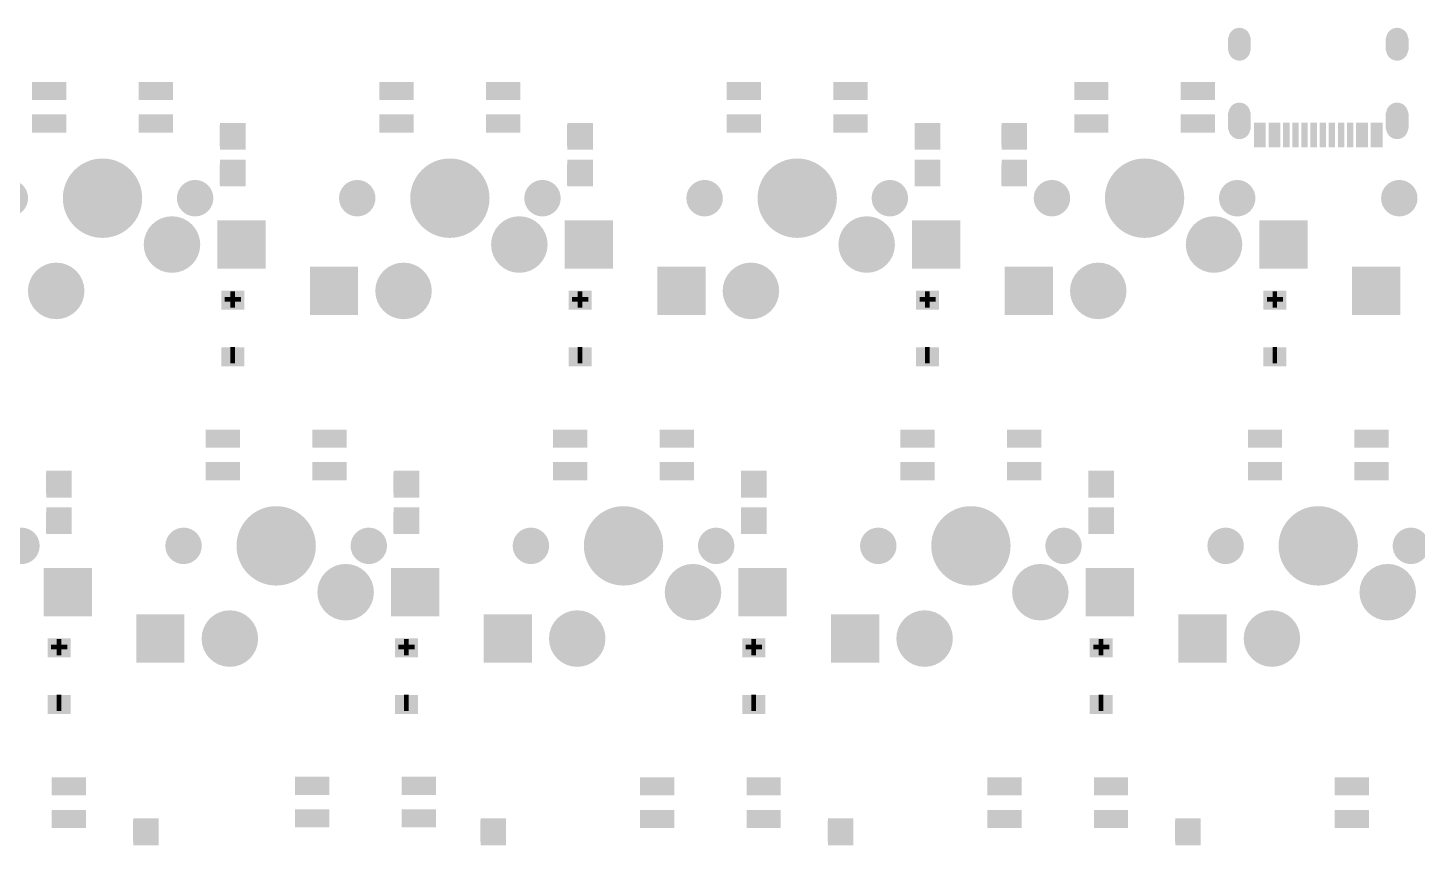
# Model space of a CAD drawing. Extents: x 561 to 1620, y -236 to 406.
# Drawn here: x 1056.2 to 1132.4, y -172.4 to -127.6 of the extents above; entities that cross this region are included whole.
import ezdxf

# ---------------------------------------------------------------- set-up
doc = ezdxf.new("R2010")
doc.units = 0
doc.header["$MEASUREMENT"] = 0
for name, color, linetype, true_color in [('BottomLayer', 5, 'Continuous', 0x0000ff), ('BottomPasteMaskLayer', 7, 'Continuous', 0x800000), ('BottomSolderMaskLayer', 7, 'Continuous', 0xaa00ff), ('Document', 7, 'Continuous', 0xffffff), ('Multi-Layer', 7, 'Continuous', 0xc0c0c0), ('TopSolderMaskLayer', 7, 'Continuous', 0x800080)]:
    doc.layers.add(name, color=color, linetype=linetype, true_color=true_color)

msp = doc.modelspace()

# ---------------------------------------------------------------- hatches: boundary and pattern name
at = {"layer": 'BottomLayer'}
for points in [[(1056.489, -130.608), (1058.267, -130.608), (1058.267, -131.497), (1056.489, -131.497)], [(1062.331, -130.608), (1064.109, -130.608), (1064.109, -131.497), (1062.331, -131.497)], [(1075.54, -130.608), (1077.318, -130.608), (1077.318, -131.497), (1075.54, -131.497)], [(1081.382, -130.608), (1083.16, -130.608), (1083.16, -131.497), (1081.382, -131.497)], [(1094.59, -130.608), (1096.368, -130.608), (1096.368, -131.497), (1094.59, -131.497)], [(1100.432, -130.608), (1102.21, -130.608), (1102.21, -131.497), (1100.432, -131.497)], [(1113.64, -130.608), (1115.418, -130.608), (1115.418, -131.497), (1113.64, -131.497)], [(1119.483, -130.608), (1121.261, -130.608), (1121.261, -131.497), (1119.483, -131.497)], [(1056.489, -132.386), (1058.267, -132.386), (1058.267, -133.275), (1056.489, -133.275)], [(1062.331, -132.386), (1064.109, -132.386), (1064.109, -133.275), (1062.331, -133.275)], [(1075.54, -132.386), (1077.318, -132.386), (1077.318, -133.275), (1075.54, -133.275)], [(1081.382, -132.386), (1083.16, -132.386), (1083.16, -133.275), (1081.382, -133.275)], [(1094.59, -132.386), (1096.368, -132.386), (1096.368, -133.275), (1094.59, -133.275)], [(1100.432, -132.386), (1102.21, -132.386), (1102.21, -133.275), (1100.432, -133.275)], [(1113.64, -132.386), (1115.418, -132.386), (1115.418, -133.275), (1113.64, -133.275)], [(1119.483, -132.386), (1121.261, -132.386), (1121.261, -133.275), (1119.483, -133.275)], [(1068.118, -134.246), (1066.768, -134.246), (1066.768, -132.836), (1068.118, -132.836)], [(1087.169, -134.246), (1085.819, -134.246), (1085.819, -132.836), (1087.169, -132.836)], [(1106.219, -134.246), (1104.869, -134.246), (1104.869, -132.836), (1106.219, -132.836)], [(1110.982, -134.246), (1109.632, -134.246), (1109.632, -132.836), (1110.982, -132.836)], [(1123.476, -134.105), (1123.776, -134.105), (1123.776, -132.805), (1123.476, -132.805)], [(1123.776, -134.105), (1124.076, -134.105), (1124.076, -132.805), (1123.776, -132.805)], [(1124.276, -134.105), (1124.576, -134.105), (1124.576, -132.805), (1124.276, -132.805)], [(1124.576, -134.105), (1124.876, -134.105), (1124.876, -132.805), (1124.576, -132.805)], [(1125.076, -134.105), (1125.376, -134.105), (1125.376, -132.805), (1125.076, -132.805)], [(1125.576, -134.105), (1125.876, -134.105), (1125.876, -132.805), (1125.576, -132.805)], [(1126.076, -134.105), (1126.376, -134.105), (1126.376, -132.805), (1126.076, -132.805)], [(1126.576, -134.105), (1126.876, -134.105), (1126.876, -132.805), (1126.576, -132.805)], [(1127.076, -134.105), (1127.376, -134.105), (1127.376, -132.805), (1127.076, -132.805)], [(1127.576, -134.105), (1127.876, -134.105), (1127.876, -132.805), (1127.576, -132.805)], [(1128.075, -134.105), (1128.375, -134.105), (1128.375, -132.805), (1128.075, -132.805)], [(1128.576, -134.105), (1128.876, -134.105), (1128.876, -132.805), (1128.576, -132.805)], [(1129.076, -134.105), (1129.376, -134.105), (1129.376, -132.805), (1129.076, -132.805)], [(1129.376, -134.105), (1129.676, -134.105), (1129.676, -132.805), (1129.376, -132.805)], [(1129.876, -134.105), (1130.176, -134.105), (1130.176, -132.805), (1129.876, -132.805)], [(1130.176, -134.105), (1130.476, -134.105), (1130.476, -132.805), (1130.176, -132.805)], [(1068.118, -134.836), (1066.768, -134.836), (1066.768, -136.246), (1068.118, -136.246)], [(1087.169, -134.836), (1085.819, -134.836), (1085.819, -136.246), (1087.169, -136.246)], [(1106.219, -134.836), (1104.869, -134.836), (1104.869, -136.246), (1106.219, -136.246)], [(1110.982, -134.836), (1109.632, -134.836), (1109.632, -136.246), (1110.982, -136.246)], [(1066.649, -138.192), (1069.189, -138.192), (1069.189, -140.732), (1066.649, -140.732)], [(1085.7, -138.192), (1088.24, -138.192), (1088.24, -140.732), (1085.7, -140.732)], [(1104.75, -138.192), (1107.29, -138.192), (1107.29, -140.732), (1104.75, -140.732)], [(1123.801, -138.192), (1126.341, -138.192), (1126.341, -140.732), (1123.801, -140.732)], [(1071.73, -140.732), (1074.27, -140.732), (1074.27, -143.272), (1071.73, -143.272)], [(1090.78, -140.732), (1093.32, -140.732), (1093.32, -143.272), (1090.78, -143.272)], [(1109.83, -140.732), (1112.37, -140.732), (1112.37, -143.272), (1109.83, -143.272)], [(1128.881, -140.732), (1131.421, -140.732), (1131.421, -143.272), (1128.881, -143.272)], [(1068.043, -143.016), (1068.043, -142.016), (1066.843, -142.016), (1066.843, -143.016)], [(1087.094, -143.016), (1087.094, -142.016), (1085.894, -142.016), (1085.894, -143.016)], [(1106.144, -143.016), (1106.144, -142.016), (1104.944, -142.016), (1104.944, -143.016)], [(1125.194, -143.016), (1125.194, -142.016), (1123.994, -142.016), (1123.994, -143.016)], [(1068.043, -146.116), (1068.043, -145.116), (1066.843, -145.116), (1066.843, -146.116)], [(1087.094, -146.116), (1087.094, -145.116), (1085.894, -145.116), (1085.894, -146.116)], [(1106.144, -146.116), (1106.144, -145.116), (1104.944, -145.116), (1104.944, -146.116)], [(1125.194, -146.116), (1125.194, -145.116), (1123.994, -145.116), (1123.994, -146.116)], [(1066.014, -149.659), (1067.792, -149.659), (1067.792, -150.548), (1066.014, -150.548)], [(1071.856, -149.659), (1073.634, -149.659), (1073.634, -150.548), (1071.856, -150.548)], [(1085.065, -149.659), (1086.843, -149.659), (1086.843, -150.548), (1085.065, -150.548)], [(1090.907, -149.659), (1092.685, -149.659), (1092.685, -150.548), (1090.907, -150.548)], [(1104.115, -149.659), (1105.893, -149.659), (1105.893, -150.548), (1104.115, -150.548)], [(1109.957, -149.659), (1111.735, -149.659), (1111.735, -150.548), (1109.957, -150.548)], [(1123.166, -149.659), (1124.944, -149.659), (1124.944, -150.548), (1123.166, -150.548)], [(1129.008, -149.659), (1130.786, -149.659), (1130.786, -150.548), (1129.008, -150.548)], [(1066.014, -151.437), (1067.792, -151.437), (1067.792, -152.326), (1066.014, -152.326)], [(1071.856, -151.437), (1073.634, -151.437), (1073.634, -152.326), (1071.856, -152.326)], [(1085.065, -151.437), (1086.843, -151.437), (1086.843, -152.326), (1085.065, -152.326)], [(1090.907, -151.437), (1092.685, -151.437), (1092.685, -152.326), (1090.907, -152.326)], [(1104.115, -151.437), (1105.893, -151.437), (1105.893, -152.326), (1104.115, -152.326)], [(1109.957, -151.437), (1111.735, -151.437), (1111.735, -152.326), (1109.957, -152.326)], [(1123.166, -151.437), (1124.944, -151.437), (1124.944, -152.326), (1123.166, -152.326)], [(1129.008, -151.437), (1130.786, -151.437), (1130.786, -152.326), (1129.008, -152.326)], [(1058.593, -153.296), (1057.243, -153.296), (1057.243, -151.886), (1058.593, -151.886)], [(1077.643, -153.296), (1076.293, -153.296), (1076.293, -151.886), (1077.643, -151.886)], [(1096.694, -153.296), (1095.344, -153.296), (1095.344, -151.886), (1096.694, -151.886)], [(1115.744, -153.296), (1114.394, -153.296), (1114.394, -151.886), (1115.744, -151.886)], [(1058.593, -153.886), (1057.243, -153.886), (1057.243, -155.296), (1058.593, -155.296)], [(1077.643, -153.886), (1076.293, -153.886), (1076.293, -155.296), (1077.643, -155.296)], [(1096.694, -153.886), (1095.344, -153.886), (1095.344, -155.296), (1096.694, -155.296)], [(1115.744, -153.886), (1114.394, -153.886), (1114.394, -155.296), (1115.744, -155.296)], [(1057.124, -157.242), (1059.664, -157.242), (1059.664, -159.782), (1057.124, -159.782)], [(1076.174, -157.242), (1078.714, -157.242), (1078.714, -159.782), (1076.174, -159.782)], [(1095.225, -157.242), (1097.765, -157.242), (1097.765, -159.782), (1095.225, -159.782)], [(1114.275, -157.242), (1116.815, -157.242), (1116.815, -159.782), (1114.275, -159.782)], [(1062.204, -159.782), (1064.744, -159.782), (1064.744, -162.322), (1062.204, -162.322)], [(1081.255, -159.782), (1083.795, -159.782), (1083.795, -162.322), (1081.255, -162.322)], [(1100.305, -159.782), (1102.845, -159.782), (1102.845, -162.322), (1100.305, -162.322)], [(1119.356, -159.782), (1121.896, -159.782), (1121.896, -162.322), (1119.356, -162.322)], [(1058.518, -162.066), (1058.518, -161.066), (1057.318, -161.066), (1057.318, -162.066)], [(1077.568, -162.066), (1077.568, -161.066), (1076.368, -161.066), (1076.368, -162.066)], [(1096.619, -162.066), (1096.619, -161.066), (1095.419, -161.066), (1095.419, -162.066)], [(1115.669, -162.066), (1115.669, -161.066), (1114.469, -161.066), (1114.469, -162.066)], [(1058.518, -165.166), (1058.518, -164.166), (1057.318, -164.166), (1057.318, -165.166)], [(1077.568, -165.166), (1077.568, -164.166), (1076.368, -164.166), (1076.368, -165.166)], [(1096.619, -165.166), (1096.619, -164.166), (1095.419, -164.166), (1095.419, -165.166)], [(1115.669, -165.166), (1115.669, -164.166), (1114.469, -164.166), (1114.469, -165.166)], [(1057.569, -168.709), (1059.347, -168.709), (1059.347, -169.598), (1057.569, -169.598)], [(1070.912, -168.675), (1072.69, -168.675), (1072.69, -169.564), (1070.912, -169.564)], [(1076.754, -168.675), (1078.532, -168.675), (1078.532, -169.564), (1076.754, -169.564)], [(1089.827, -168.709), (1091.605, -168.709), (1091.605, -169.598), (1089.827, -169.598)], [(1095.669, -168.709), (1097.447, -168.709), (1097.447, -169.598), (1095.669, -169.598)], [(1108.878, -168.709), (1110.656, -168.709), (1110.656, -169.598), (1108.878, -169.598)], [(1114.72, -168.709), (1116.498, -168.709), (1116.498, -169.598), (1114.72, -169.598)], [(1127.928, -168.709), (1129.706, -168.709), (1129.706, -169.598), (1127.928, -169.598)], [(1057.569, -170.487), (1059.347, -170.487), (1059.347, -171.376), (1057.569, -171.376)], [(1070.912, -170.453), (1072.69, -170.453), (1072.69, -171.342), (1070.912, -171.342)], [(1076.754, -170.453), (1078.532, -170.453), (1078.532, -171.342), (1076.754, -171.342)], [(1089.827, -170.487), (1091.605, -170.487), (1091.605, -171.376), (1089.827, -171.376)], [(1095.669, -170.487), (1097.447, -170.487), (1097.447, -171.376), (1095.669, -171.376)], [(1108.878, -170.487), (1110.656, -170.487), (1110.656, -171.376), (1108.878, -171.376)], [(1114.72, -170.487), (1116.498, -170.487), (1116.498, -171.376), (1114.72, -171.376)], [(1127.928, -170.487), (1129.706, -170.487), (1129.706, -171.376), (1127.928, -171.376)], [(1063.355, -172.346), (1062.005, -172.346), (1062.005, -170.936), (1063.355, -170.936)], [(1082.406, -172.346), (1081.056, -172.346), (1081.056, -170.936), (1082.406, -170.936)], [(1101.456, -172.346), (1100.106, -172.346), (1100.106, -170.936), (1101.456, -170.936)], [(1120.507, -172.346), (1119.157, -172.346), (1119.157, -170.936), (1120.507, -170.936)]]:
    msp.add_hatch(color=256, dxfattribs=at).paths.add_polyline_path(points)
at = {"layer": 'BottomPasteMaskLayer'}
for points in [[(1122.636, -129.386), (1122.606, -129.385), (1122.576, -129.382), (1122.546, -129.377), (1122.517, -129.371), (1122.488, -129.364), (1122.46, -129.355), (1122.431, -129.345), (1122.404, -129.333), (1122.377, -129.32), (1122.351, -129.306), (1122.325, -129.29), (1122.3, -129.274), (1122.277, -129.256), (1122.254, -129.236), (1122.232, -129.216), (1122.211, -129.195), (1122.191, -129.172), (1122.172, -129.149), (1122.155, -129.124), (1122.139, -129.099), (1122.124, -129.073), (1122.11, -129.047), (1122.098, -129.02), (1122.087, -128.992), (1122.077, -128.963), (1122.069, -128.935), (1122.062, -128.905), (1122.057, -128.876), (1122.054, -128.846), (1122.051, -128.816), (1122.051, -128.786), (1122.051, -128.186), (1122.051, -128.157), (1122.054, -128.127), (1122.057, -128.097), (1122.062, -128.068), (1122.069, -128.038), (1122.077, -128.01), (1122.087, -127.981), (1122.098, -127.953), (1122.11, -127.926), (1122.124, -127.9), (1122.139, -127.874), (1122.155, -127.848), (1122.172, -127.824), (1122.191, -127.801), (1122.211, -127.778), (1122.232, -127.757), (1122.254, -127.737), (1122.277, -127.717), (1122.3, -127.699), (1122.325, -127.682), (1122.351, -127.667), (1122.377, -127.653), (1122.404, -127.64), (1122.431, -127.628), (1122.46, -127.618), (1122.488, -127.609), (1122.517, -127.601), (1122.546, -127.596), (1122.576, -127.591), (1122.606, -127.588), (1122.636, -127.587), (1122.666, -127.587), (1122.695, -127.588), (1122.725, -127.591), (1122.755, -127.596), (1122.784, -127.601), (1122.813, -127.609), (1122.842, -127.618), (1122.87, -127.628), (1122.897, -127.64), (1122.924, -127.653), (1122.951, -127.667), (1122.976, -127.682), (1123.001, -127.699), (1123.025, -127.717), (1123.048, -127.737), (1123.07, -127.757), (1123.09, -127.778), (1123.11, -127.801), (1123.129, -127.824), (1123.146, -127.848), (1123.163, -127.874), (1123.178, -127.9), (1123.191, -127.926), (1123.203, -127.953), (1123.214, -127.981), (1123.224, -128.01), (1123.232, -128.038), (1123.239, -128.068), (1123.244, -128.097), (1123.248, -128.127), (1123.25, -128.157), (1123.251, -128.186), (1123.251, -128.786), (1123.25, -128.816), (1123.248, -128.846), (1123.244, -128.876), (1123.239, -128.905), (1123.232, -128.935), (1123.224, -128.963), (1123.214, -128.992), (1123.203, -129.02), (1123.191, -129.047), (1123.178, -129.073), (1123.163, -129.099), (1123.146, -129.124), (1123.129, -129.149), (1123.11, -129.172), (1123.09, -129.195), (1123.07, -129.216), (1123.048, -129.236), (1123.025, -129.256), (1123.001, -129.274), (1122.976, -129.29), (1122.951, -129.306), (1122.924, -129.32), (1122.897, -129.333), (1122.87, -129.345), (1122.842, -129.355), (1122.813, -129.364), (1122.784, -129.371), (1122.755, -129.377), (1122.725, -129.382), (1122.695, -129.385), (1122.666, -129.386)], [(1131.346, -129.385), (1131.316, -129.386), (1131.286, -129.386), (1131.256, -129.385), (1131.226, -129.382), (1131.197, -129.377), (1131.167, -129.371), (1131.138, -129.364), (1131.11, -129.355), (1131.082, -129.345), (1131.054, -129.333), (1131.027, -129.32), (1131.001, -129.306), (1130.975, -129.29), (1130.951, -129.274), (1130.927, -129.256), (1130.904, -129.236), (1130.882, -129.216), (1130.861, -129.195), (1130.841, -129.172), (1130.823, -129.149), (1130.805, -129.124), (1130.789, -129.099), (1130.774, -129.073), (1130.76, -129.047), (1130.748, -129.02), (1130.737, -128.992), (1130.727, -128.963), (1130.719, -128.935), (1130.713, -128.905), (1130.708, -128.876), (1130.704, -128.846), (1130.702, -128.816), (1130.701, -128.786), (1130.701, -128.186), (1130.702, -128.157), (1130.704, -128.127), (1130.708, -128.097), (1130.713, -128.068), (1130.719, -128.038), (1130.727, -128.01), (1130.737, -127.981), (1130.748, -127.953), (1130.76, -127.926), (1130.774, -127.9), (1130.789, -127.874), (1130.805, -127.848), (1130.823, -127.824), (1130.841, -127.801), (1130.861, -127.778), (1130.882, -127.757), (1130.904, -127.737), (1130.927, -127.717), (1130.951, -127.699), (1130.975, -127.682), (1131.001, -127.667), (1131.027, -127.653), (1131.054, -127.64), (1131.082, -127.628), (1131.11, -127.618), (1131.138, -127.609), (1131.167, -127.601), (1131.197, -127.596), (1131.226, -127.591), (1131.256, -127.588), (1131.286, -127.587), (1131.316, -127.587), (1131.346, -127.588), (1131.375, -127.591), (1131.405, -127.596), (1131.434, -127.601), (1131.463, -127.609), (1131.492, -127.618), (1131.52, -127.628), (1131.548, -127.64), (1131.575, -127.653), (1131.601, -127.667), (1131.626, -127.682), (1131.651, -127.699), (1131.675, -127.717), (1131.698, -127.737), (1131.72, -127.757), (1131.741, -127.778), (1131.76, -127.801), (1131.779, -127.824), (1131.797, -127.848), (1131.813, -127.874), (1131.828, -127.9), (1131.841, -127.926), (1131.854, -127.953), (1131.865, -127.981), (1131.874, -128.01), (1131.882, -128.038), (1131.889, -128.068), (1131.894, -128.097), (1131.898, -128.127), (1131.9, -128.157), (1131.901, -128.186), (1131.901, -128.786), (1131.9, -128.816), (1131.898, -128.846), (1131.894, -128.876), (1131.889, -128.905), (1131.882, -128.935), (1131.874, -128.963), (1131.865, -128.992), (1131.854, -129.02), (1131.841, -129.047), (1131.828, -129.073), (1131.813, -129.099), (1131.797, -129.124), (1131.779, -129.149), (1131.76, -129.172), (1131.741, -129.195), (1131.72, -129.216), (1131.698, -129.236), (1131.675, -129.256), (1131.651, -129.274), (1131.626, -129.29), (1131.601, -129.306), (1131.575, -129.32), (1131.548, -129.333), (1131.52, -129.345), (1131.492, -129.355), (1131.463, -129.364), (1131.434, -129.371), (1131.405, -129.377), (1131.375, -129.382)], [(1056.489, -130.608), (1058.267, -130.608), (1058.267, -131.497), (1056.489, -131.497)], [(1062.331, -130.608), (1064.109, -130.608), (1064.109, -131.497), (1062.331, -131.497)], [(1075.54, -130.608), (1077.318, -130.608), (1077.318, -131.497), (1075.54, -131.497)], [(1081.382, -130.608), (1083.16, -130.608), (1083.16, -131.497), (1081.382, -131.497)], [(1094.59, -130.608), (1096.368, -130.608), (1096.368, -131.497), (1094.59, -131.497)], [(1100.432, -130.608), (1102.21, -130.608), (1102.21, -131.497), (1100.432, -131.497)], [(1113.64, -130.608), (1115.418, -130.608), (1115.418, -131.497), (1113.64, -131.497)], [(1119.483, -130.608), (1121.261, -130.608), (1121.261, -131.497), (1119.483, -131.497)], [(1122.695, -133.685), (1122.666, -133.686), (1122.636, -133.686), (1122.606, -133.685), (1122.576, -133.682), (1122.546, -133.677), (1122.517, -133.671), (1122.488, -133.664), (1122.46, -133.655), (1122.431, -133.645), (1122.404, -133.633), (1122.377, -133.62), (1122.351, -133.606), (1122.325, -133.59), (1122.3, -133.574), (1122.277, -133.555), (1122.254, -133.536), (1122.232, -133.516), (1122.211, -133.494), (1122.191, -133.472), (1122.172, -133.449), (1122.155, -133.424), (1122.139, -133.399), (1122.124, -133.373), (1122.11, -133.347), (1122.098, -133.319), (1122.087, -133.292), (1122.077, -133.263), (1122.069, -133.234), (1122.062, -133.205), (1122.057, -133.176), (1122.054, -133.146), (1122.051, -133.116), (1122.051, -133.086), (1122.051, -132.286), (1122.051, -132.256), (1122.054, -132.227), (1122.057, -132.197), (1122.062, -132.167), (1122.069, -132.138), (1122.077, -132.109), (1122.087, -132.081), (1122.098, -132.053), (1122.11, -132.026), (1122.124, -131.999), (1122.139, -131.974), (1122.155, -131.948), (1122.172, -131.924), (1122.191, -131.901), (1122.211, -131.878), (1122.232, -131.857), (1122.254, -131.836), (1122.277, -131.817), (1122.3, -131.799), (1122.325, -131.782), (1122.351, -131.767), (1122.377, -131.752), (1122.404, -131.739), (1122.431, -131.728), (1122.46, -131.718), (1122.488, -131.709), (1122.517, -131.701), (1122.546, -131.695), (1122.576, -131.691), (1122.606, -131.688), (1122.636, -131.687), (1122.666, -131.687), (1122.695, -131.688), (1122.725, -131.691), (1122.755, -131.695), (1122.784, -131.701), (1122.813, -131.709), (1122.842, -131.718), (1122.87, -131.728), (1122.897, -131.739), (1122.924, -131.752), (1122.951, -131.767), (1122.976, -131.782), (1123.001, -131.799), (1123.025, -131.817), (1123.048, -131.836), (1123.07, -131.857), (1123.09, -131.878), (1123.11, -131.901), (1123.129, -131.924), (1123.146, -131.948), (1123.163, -131.974), (1123.178, -131.999), (1123.191, -132.026), (1123.203, -132.053), (1123.214, -132.081), (1123.224, -132.109), (1123.232, -132.138), (1123.239, -132.167), (1123.244, -132.197), (1123.248, -132.227), (1123.25, -132.256), (1123.251, -132.286), (1123.251, -133.086), (1123.25, -133.116), (1123.248, -133.146), (1123.244, -133.176), (1123.239, -133.205), (1123.232, -133.234), (1123.224, -133.263), (1123.214, -133.292), (1123.203, -133.319), (1123.191, -133.347), (1123.178, -133.373), (1123.163, -133.399), (1123.146, -133.424), (1123.129, -133.449), (1123.11, -133.472), (1123.09, -133.494), (1123.07, -133.516), (1123.048, -133.536), (1123.025, -133.555), (1123.001, -133.574), (1122.976, -133.59), (1122.951, -133.606), (1122.924, -133.62), (1122.897, -133.633), (1122.87, -133.645), (1122.842, -133.655), (1122.813, -133.664), (1122.784, -133.671), (1122.755, -133.677), (1122.725, -133.682)], [(1131.346, -133.685), (1131.316, -133.686), (1131.286, -133.686), (1131.256, -133.685), (1131.226, -133.682), (1131.197, -133.677), (1131.167, -133.671), (1131.138, -133.664), (1131.11, -133.655), (1131.082, -133.645), (1131.054, -133.633), (1131.027, -133.62), (1131.001, -133.606), (1130.975, -133.59), (1130.951, -133.574), (1130.927, -133.555), (1130.904, -133.536), (1130.882, -133.516), (1130.861, -133.494), (1130.841, -133.472), (1130.823, -133.449), (1130.805, -133.424), (1130.789, -133.399), (1130.774, -133.373), (1130.76, -133.347), (1130.748, -133.319), (1130.737, -133.292), (1130.727, -133.263), (1130.719, -133.234), (1130.713, -133.205), (1130.708, -133.176), (1130.704, -133.146), (1130.702, -133.116), (1130.701, -133.086), (1130.701, -132.286), (1130.702, -132.256), (1130.704, -132.227), (1130.708, -132.197), (1130.713, -132.167), (1130.719, -132.138), (1130.727, -132.109), (1130.737, -132.081), (1130.748, -132.053), (1130.76, -132.026), (1130.774, -131.999), (1130.789, -131.974), (1130.805, -131.948), (1130.823, -131.924), (1130.841, -131.901), (1130.861, -131.878), (1130.882, -131.857), (1130.904, -131.836), (1130.927, -131.817), (1130.951, -131.799), (1130.975, -131.782), (1131.001, -131.767), (1131.027, -131.752), (1131.054, -131.739), (1131.082, -131.728), (1131.11, -131.718), (1131.138, -131.709), (1131.167, -131.701), (1131.197, -131.695), (1131.226, -131.691), (1131.256, -131.688), (1131.286, -131.687), (1131.316, -131.687), (1131.346, -131.688), (1131.375, -131.691), (1131.405, -131.695), (1131.434, -131.701), (1131.463, -131.709), (1131.492, -131.718), (1131.52, -131.728), (1131.548, -131.739), (1131.575, -131.752), (1131.601, -131.767), (1131.626, -131.782), (1131.651, -131.799), (1131.675, -131.817), (1131.698, -131.836), (1131.72, -131.857), (1131.741, -131.878), (1131.76, -131.901), (1131.779, -131.924), (1131.797, -131.948), (1131.813, -131.974), (1131.828, -131.999), (1131.841, -132.026), (1131.854, -132.053), (1131.865, -132.081), (1131.874, -132.109), (1131.882, -132.138), (1131.889, -132.167), (1131.894, -132.197), (1131.898, -132.227), (1131.9, -132.256), (1131.901, -132.286), (1131.901, -133.086), (1131.9, -133.116), (1131.898, -133.146), (1131.894, -133.176), (1131.889, -133.205), (1131.882, -133.234), (1131.874, -133.263), (1131.865, -133.292), (1131.854, -133.319), (1131.841, -133.347), (1131.828, -133.373), (1131.813, -133.399), (1131.797, -133.424), (1131.779, -133.449), (1131.76, -133.472), (1131.741, -133.494), (1131.72, -133.516), (1131.698, -133.536), (1131.675, -133.555), (1131.651, -133.574), (1131.626, -133.59), (1131.601, -133.606), (1131.575, -133.62), (1131.548, -133.633), (1131.52, -133.645), (1131.492, -133.655), (1131.463, -133.664), (1131.434, -133.671), (1131.405, -133.677), (1131.375, -133.682)], [(1056.489, -132.386), (1058.267, -132.386), (1058.267, -133.275), (1056.489, -133.275)], [(1062.331, -132.386), (1064.109, -132.386), (1064.109, -133.275), (1062.331, -133.275)], [(1075.54, -132.386), (1077.318, -132.386), (1077.318, -133.275), (1075.54, -133.275)], [(1081.382, -132.386), (1083.16, -132.386), (1083.16, -133.275), (1081.382, -133.275)], [(1094.59, -132.386), (1096.368, -132.386), (1096.368, -133.275), (1094.59, -133.275)], [(1100.432, -132.386), (1102.21, -132.386), (1102.21, -133.275), (1100.432, -133.275)], [(1113.64, -132.386), (1115.418, -132.386), (1115.418, -133.275), (1113.64, -133.275)], [(1119.483, -132.386), (1121.261, -132.386), (1121.261, -133.275), (1119.483, -133.275)], [(1068.063, -132.866), (1066.783, -132.866), (1066.733, -132.916), (1066.733, -134.066), (1066.783, -134.116), (1067.193, -134.121), (1067.193, -133.671), (1067.643, -133.671), (1067.643, -134.111), (1068.063, -134.116), (1068.113, -134.066), (1068.113, -132.916)], [(1087.113, -132.866), (1085.834, -132.866), (1085.783, -132.916), (1085.783, -134.066), (1085.834, -134.116), (1086.244, -134.121), (1086.244, -133.671), (1086.694, -133.671), (1086.694, -134.111), (1087.113, -134.116), (1087.164, -134.066), (1087.164, -132.916)], [(1106.164, -132.866), (1104.884, -132.866), (1104.834, -132.916), (1104.834, -134.066), (1104.884, -134.116), (1105.294, -134.121), (1105.294, -133.671), (1105.744, -133.671), (1105.744, -134.111), (1106.164, -134.116), (1106.214, -134.066), (1106.214, -132.916)], [(1110.927, -132.866), (1109.647, -132.866), (1109.597, -132.916), (1109.597, -134.066), (1109.647, -134.116), (1110.057, -134.121), (1110.057, -133.671), (1110.507, -133.671), (1110.507, -134.111), (1110.927, -134.116), (1110.977, -134.066), (1110.977, -132.916)], [(1124.076, -132.805), (1124.076, -134.105), (1123.776, -134.105), (1123.776, -134.105), (1123.476, -134.105), (1123.476, -132.805), (1123.776, -132.805), (1123.776, -132.805)], [(1124.876, -132.805), (1124.876, -134.105), (1124.576, -134.105), (1124.576, -134.105), (1124.276, -134.105), (1124.276, -132.805), (1124.576, -132.805), (1124.576, -132.805)], [(1125.376, -132.805), (1125.376, -134.105), (1125.076, -134.105), (1125.076, -132.805)], [(1125.576, -134.105), (1125.576, -132.805), (1125.876, -132.805), (1125.876, -134.105)], [(1126.376, -132.805), (1126.376, -134.105), (1126.076, -134.105), (1126.076, -132.805)], [(1126.876, -132.805), (1126.876, -134.105), (1126.576, -134.105), (1126.576, -132.805)], [(1127.376, -132.805), (1127.376, -134.105), (1127.076, -134.105), (1127.076, -132.805)], [(1127.876, -132.805), (1127.876, -134.105), (1127.576, -134.105), (1127.576, -132.805)], [(1128.375, -132.805), (1128.375, -134.105), (1128.075, -134.105), (1128.075, -132.805)], [(1128.876, -132.805), (1128.876, -134.105), (1128.576, -134.105), (1128.576, -132.805)], [(1129.676, -132.805), (1129.676, -134.105), (1129.376, -134.105), (1129.376, -134.105), (1129.076, -134.105), (1129.076, -132.805), (1129.376, -132.805), (1129.376, -132.805)], [(1130.476, -132.805), (1130.476, -134.105), (1130.176, -134.105), (1130.176, -134.105), (1129.876, -134.105), (1129.876, -132.805), (1130.176, -132.805), (1130.176, -132.805)], [(1068.063, -135.016), (1067.643, -135.016), (1067.643, -135.461), (1067.193, -135.461), (1067.193, -135.021), (1066.783, -135.016), (1066.733, -135.066), (1066.733, -136.216), (1066.783, -136.266), (1068.063, -136.266), (1068.113, -136.216), (1068.113, -135.066)], [(1087.113, -135.016), (1086.694, -135.016), (1086.694, -135.461), (1086.244, -135.461), (1086.244, -135.021), (1085.834, -135.016), (1085.783, -135.066), (1085.783, -136.216), (1085.834, -136.266), (1087.113, -136.266), (1087.164, -136.216), (1087.164, -135.066)], [(1106.164, -135.016), (1105.744, -135.016), (1105.744, -135.461), (1105.294, -135.461), (1105.294, -135.021), (1104.884, -135.016), (1104.834, -135.066), (1104.834, -136.216), (1104.884, -136.266), (1106.164, -136.266), (1106.214, -136.216), (1106.214, -135.066)], [(1110.927, -135.016), (1110.507, -135.016), (1110.507, -135.461), (1110.057, -135.461), (1110.057, -135.021), (1109.647, -135.016), (1109.597, -135.066), (1109.597, -136.216), (1109.647, -136.266), (1110.927, -136.266), (1110.977, -136.216), (1110.977, -135.066)], [(1066.649, -138.192), (1069.189, -138.192), (1069.189, -140.732), (1066.649, -140.732)], [(1085.7, -138.192), (1088.24, -138.192), (1088.24, -140.732), (1085.7, -140.732)], [(1104.75, -138.192), (1107.29, -138.192), (1107.29, -140.732), (1104.75, -140.732)], [(1123.801, -138.192), (1126.341, -138.192), (1126.341, -140.732), (1123.801, -140.732)], [(1071.73, -140.732), (1074.27, -140.732), (1074.27, -143.272), (1071.73, -143.272)], [(1090.78, -140.732), (1093.32, -140.732), (1093.32, -143.272), (1090.78, -143.272)], [(1109.83, -140.732), (1112.37, -140.732), (1112.37, -143.272), (1109.83, -143.272)], [(1128.881, -140.732), (1131.421, -140.732), (1131.421, -143.272), (1128.881, -143.272)], [(1068.043, -143.016), (1068.043, -142.016), (1066.843, -142.016), (1066.843, -143.016)], [(1087.094, -143.016), (1087.094, -142.016), (1085.894, -142.016), (1085.894, -143.016)], [(1106.144, -143.016), (1106.144, -142.016), (1104.944, -142.016), (1104.944, -143.016)], [(1125.194, -143.016), (1125.194, -142.016), (1123.994, -142.016), (1123.994, -143.016)], [(1068.043, -146.116), (1068.043, -145.116), (1066.843, -145.116), (1066.843, -146.116)], [(1087.094, -146.116), (1087.094, -145.116), (1085.894, -145.116), (1085.894, -146.116)], [(1106.144, -146.116), (1106.144, -145.116), (1104.944, -145.116), (1104.944, -146.116)], [(1125.194, -146.116), (1125.194, -145.116), (1123.994, -145.116), (1123.994, -146.116)], [(1066.014, -149.659), (1067.792, -149.659), (1067.792, -150.548), (1066.014, -150.548)], [(1071.856, -149.659), (1073.634, -149.659), (1073.634, -150.548), (1071.856, -150.548)], [(1085.065, -149.659), (1086.843, -149.659), (1086.843, -150.548), (1085.065, -150.548)], [(1090.907, -149.659), (1092.685, -149.659), (1092.685, -150.548), (1090.907, -150.548)], [(1104.115, -149.659), (1105.893, -149.659), (1105.893, -150.548), (1104.115, -150.548)], [(1109.957, -149.659), (1111.735, -149.659), (1111.735, -150.548), (1109.957, -150.548)], [(1123.166, -149.659), (1124.944, -149.659), (1124.944, -150.548), (1123.166, -150.548)], [(1129.008, -149.659), (1130.786, -149.659), (1130.786, -150.548), (1129.008, -150.548)], [(1066.014, -151.437), (1067.792, -151.437), (1067.792, -152.326), (1066.014, -152.326)], [(1071.856, -151.437), (1073.634, -151.437), (1073.634, -152.326), (1071.856, -152.326)], [(1085.065, -151.437), (1086.843, -151.437), (1086.843, -152.326), (1085.065, -152.326)], [(1090.907, -151.437), (1092.685, -151.437), (1092.685, -152.326), (1090.907, -152.326)], [(1104.115, -151.437), (1105.893, -151.437), (1105.893, -152.326), (1104.115, -152.326)], [(1109.957, -151.437), (1111.735, -151.437), (1111.735, -152.326), (1109.957, -152.326)], [(1123.166, -151.437), (1124.944, -151.437), (1124.944, -152.326), (1123.166, -152.326)], [(1129.008, -151.437), (1130.786, -151.437), (1130.786, -152.326), (1129.008, -152.326)], [(1058.538, -151.916), (1057.258, -151.916), (1057.208, -151.966), (1057.208, -153.116), (1057.258, -153.166), (1057.668, -153.171), (1057.668, -152.721), (1058.118, -152.721), (1058.118, -153.161), (1058.538, -153.166), (1058.588, -153.116), (1058.588, -151.966)], [(1077.588, -151.916), (1076.308, -151.916), (1076.258, -151.966), (1076.258, -153.116), (1076.308, -153.166), (1076.718, -153.171), (1076.718, -152.721), (1077.168, -152.721), (1077.168, -153.161), (1077.588, -153.166), (1077.638, -153.116), (1077.638, -151.966)], [(1096.639, -151.916), (1095.359, -151.916), (1095.309, -151.966), (1095.309, -153.116), (1095.359, -153.166), (1095.769, -153.171), (1095.769, -152.721), (1096.219, -152.721), (1096.219, -153.161), (1096.639, -153.166), (1096.689, -153.116), (1096.689, -151.966)], [(1115.689, -151.916), (1114.409, -151.916), (1114.359, -151.966), (1114.359, -153.116), (1114.409, -153.166), (1114.819, -153.171), (1114.819, -152.721), (1115.269, -152.721), (1115.269, -153.161), (1115.689, -153.166), (1115.739, -153.116), (1115.739, -151.966)], [(1058.538, -154.066), (1058.118, -154.066), (1058.118, -154.511), (1057.668, -154.511), (1057.668, -154.071), (1057.258, -154.066), (1057.208, -154.116), (1057.208, -155.266), (1057.258, -155.316), (1058.538, -155.316), (1058.588, -155.266), (1058.588, -154.116)], [(1077.588, -154.066), (1077.168, -154.066), (1077.168, -154.511), (1076.718, -154.511), (1076.718, -154.071), (1076.308, -154.066), (1076.258, -154.116), (1076.258, -155.266), (1076.308, -155.316), (1077.588, -155.316), (1077.638, -155.266), (1077.638, -154.116)], [(1096.639, -154.066), (1096.219, -154.066), (1096.219, -154.511), (1095.769, -154.511), (1095.769, -154.071), (1095.359, -154.066), (1095.309, -154.116), (1095.309, -155.266), (1095.359, -155.316), (1096.639, -155.316), (1096.689, -155.266), (1096.689, -154.116)], [(1115.689, -154.066), (1115.269, -154.066), (1115.269, -154.511), (1114.819, -154.511), (1114.819, -154.071), (1114.409, -154.066), (1114.359, -154.116), (1114.359, -155.266), (1114.409, -155.316), (1115.689, -155.316), (1115.739, -155.266), (1115.739, -154.116)], [(1057.124, -157.242), (1059.664, -157.242), (1059.664, -159.782), (1057.124, -159.782)], [(1076.174, -157.242), (1078.714, -157.242), (1078.714, -159.782), (1076.174, -159.782)], [(1095.225, -157.242), (1097.765, -157.242), (1097.765, -159.782), (1095.225, -159.782)], [(1114.275, -157.242), (1116.815, -157.242), (1116.815, -159.782), (1114.275, -159.782)], [(1062.204, -159.782), (1064.744, -159.782), (1064.744, -162.322), (1062.204, -162.322)], [(1081.255, -159.782), (1083.795, -159.782), (1083.795, -162.322), (1081.255, -162.322)], [(1100.305, -159.782), (1102.845, -159.782), (1102.845, -162.322), (1100.305, -162.322)], [(1119.356, -159.782), (1121.896, -159.782), (1121.896, -162.322), (1119.356, -162.322)], [(1058.518, -162.066), (1058.518, -161.066), (1057.318, -161.066), (1057.318, -162.066)], [(1077.568, -162.066), (1077.568, -161.066), (1076.368, -161.066), (1076.368, -162.066)], [(1096.619, -162.066), (1096.619, -161.066), (1095.419, -161.066), (1095.419, -162.066)], [(1115.669, -162.066), (1115.669, -161.066), (1114.469, -161.066), (1114.469, -162.066)], [(1058.518, -165.166), (1058.518, -164.166), (1057.318, -164.166), (1057.318, -165.166)], [(1077.568, -165.166), (1077.568, -164.166), (1076.368, -164.166), (1076.368, -165.166)], [(1096.619, -165.166), (1096.619, -164.166), (1095.419, -164.166), (1095.419, -165.166)], [(1115.669, -165.166), (1115.669, -164.166), (1114.469, -164.166), (1114.469, -165.166)], [(1057.569, -168.709), (1059.347, -168.709), (1059.347, -169.598), (1057.569, -169.598)], [(1070.912, -168.675), (1072.69, -168.675), (1072.69, -169.564), (1070.912, -169.564)], [(1076.754, -168.675), (1078.532, -168.675), (1078.532, -169.564), (1076.754, -169.564)], [(1089.827, -168.709), (1091.605, -168.709), (1091.605, -169.598), (1089.827, -169.598)], [(1095.669, -168.709), (1097.447, -168.709), (1097.447, -169.598), (1095.669, -169.598)], [(1108.878, -168.709), (1110.656, -168.709), (1110.656, -169.598), (1108.878, -169.598)], [(1114.72, -168.709), (1116.498, -168.709), (1116.498, -169.598), (1114.72, -169.598)], [(1127.928, -168.709), (1129.706, -168.709), (1129.706, -169.598), (1127.928, -169.598)], [(1057.569, -170.487), (1059.347, -170.487), (1059.347, -171.376), (1057.569, -171.376)], [(1070.912, -170.453), (1072.69, -170.453), (1072.69, -171.342), (1070.912, -171.342)], [(1076.754, -170.453), (1078.532, -170.453), (1078.532, -171.342), (1076.754, -171.342)], [(1089.827, -170.487), (1091.605, -170.487), (1091.605, -171.376), (1089.827, -171.376)], [(1095.669, -170.487), (1097.447, -170.487), (1097.447, -171.376), (1095.669, -171.376)], [(1108.878, -170.487), (1110.656, -170.487), (1110.656, -171.376), (1108.878, -171.376)], [(1114.72, -170.487), (1116.498, -170.487), (1116.498, -171.376), (1114.72, -171.376)], [(1127.928, -170.487), (1129.706, -170.487), (1129.706, -171.376), (1127.928, -171.376)], [(1063.3, -170.966), (1062.02, -170.966), (1061.97, -171.016), (1061.97, -172.166), (1062.02, -172.216), (1062.43, -172.222), (1062.43, -171.772), (1062.88, -171.772), (1062.88, -172.212), (1063.3, -172.216), (1063.35, -172.166), (1063.35, -171.016)], [(1082.351, -170.966), (1081.071, -170.966), (1081.021, -171.016), (1081.021, -172.166), (1081.071, -172.216), (1081.481, -172.222), (1081.481, -171.772), (1081.931, -171.772), (1081.931, -172.212), (1082.351, -172.216), (1082.401, -172.166), (1082.401, -171.016)], [(1101.401, -170.966), (1100.121, -170.966), (1100.071, -171.016), (1100.071, -172.166), (1100.121, -172.216), (1100.531, -172.222), (1100.531, -171.772), (1100.981, -171.772), (1100.981, -172.212), (1101.401, -172.216), (1101.451, -172.166), (1101.451, -171.016)], [(1120.452, -170.966), (1119.172, -170.966), (1119.122, -171.016), (1119.122, -172.166), (1119.172, -172.216), (1119.582, -172.222), (1119.582, -171.772), (1120.032, -171.772), (1120.032, -172.212), (1120.452, -172.216), (1120.502, -172.166), (1120.502, -171.016)]]:
    msp.add_hatch(color=256, dxfattribs=at).paths.add_polyline_path(points)
at = {"layer": 'BottomSolderMaskLayer'}
for points in [[(1123.276, -128.795, -0.785398), (1122.025, -128.795), (1122.025, -128.178, -0.785398), (1123.276, -128.178)], [(1131.926, -128.795, -0.785398), (1130.675, -128.795), (1130.675, -128.178, -0.785398), (1131.926, -128.178)], [(1056.438, -130.558), (1058.318, -130.558), (1058.318, -131.548), (1056.438, -131.548)], [(1062.28, -130.558), (1064.16, -130.558), (1064.16, -131.548), (1062.28, -131.548)], [(1075.489, -130.558), (1077.368, -130.558), (1077.368, -131.548), (1075.489, -131.548)], [(1081.331, -130.558), (1083.21, -130.558), (1083.21, -131.548), (1081.331, -131.548)], [(1094.539, -130.558), (1096.419, -130.558), (1096.419, -131.548), (1094.539, -131.548)], [(1100.381, -130.558), (1102.261, -130.558), (1102.261, -131.548), (1100.381, -131.548)], [(1113.59, -130.558), (1115.469, -130.558), (1115.469, -131.548), (1113.59, -131.548)], [(1119.432, -130.558), (1121.311, -130.558), (1121.311, -131.548), (1119.432, -131.548)], [(1123.276, -133.097, -0.785398), (1122.025, -133.097), (1122.025, -132.276, -0.785398), (1123.276, -132.276)], [(1131.926, -133.097, -0.785398), (1130.675, -133.097), (1130.675, -132.276, -0.785398), (1131.926, -132.276)], [(1056.438, -132.336), (1058.318, -132.336), (1058.318, -133.326), (1056.438, -133.326)], [(1062.28, -132.336), (1064.16, -132.336), (1064.16, -133.326), (1062.28, -133.326)], [(1075.489, -132.336), (1077.368, -132.336), (1077.368, -133.326), (1075.489, -133.326)], [(1081.331, -132.336), (1083.21, -132.336), (1083.21, -133.326), (1081.331, -133.326)], [(1094.539, -132.336), (1096.419, -132.336), (1096.419, -133.326), (1094.539, -133.326)], [(1100.381, -132.336), (1102.261, -132.336), (1102.261, -133.326), (1100.381, -133.326)], [(1113.59, -132.336), (1115.469, -132.336), (1115.469, -133.326), (1113.59, -133.326)], [(1119.432, -132.336), (1121.311, -132.336), (1121.311, -133.326), (1119.432, -133.326)], [(1068.142, -134.272), (1066.744, -134.272), (1066.744, -132.809), (1068.142, -132.809)], [(1087.193, -134.272), (1085.794, -134.272), (1085.794, -132.809), (1087.193, -132.809)], [(1106.243, -134.272), (1104.845, -134.272), (1104.845, -132.809), (1106.243, -132.809)], [(1111.006, -134.272), (1109.607, -134.272), (1109.607, -132.809), (1111.006, -132.809)], [(1123.45, -134.13), (1123.801, -134.13), (1123.801, -132.779), (1123.45, -132.779)], [(1123.75, -134.13), (1124.101, -134.13), (1124.101, -132.779), (1123.75, -132.779)], [(1124.25, -134.13), (1124.601, -134.13), (1124.601, -132.779), (1124.25, -132.779)], [(1124.55, -134.13), (1124.901, -134.13), (1124.901, -132.779), (1124.55, -132.779)], [(1125.05, -134.13), (1125.401, -134.13), (1125.401, -132.779), (1125.05, -132.779)], [(1125.55, -134.13), (1125.901, -134.13), (1125.901, -132.779), (1125.55, -132.779)], [(1126.05, -134.13), (1126.401, -134.13), (1126.401, -132.779), (1126.05, -132.779)], [(1126.55, -134.13), (1126.901, -134.13), (1126.901, -132.779), (1126.55, -132.779)], [(1127.05, -134.13), (1127.401, -134.13), (1127.401, -132.779), (1127.05, -132.779)], [(1127.55, -134.13), (1127.901, -134.13), (1127.901, -132.779), (1127.55, -132.779)], [(1128.05, -134.13), (1128.401, -134.13), (1128.401, -132.779), (1128.05, -132.779)], [(1128.55, -134.13), (1128.901, -134.13), (1128.901, -132.779), (1128.55, -132.779)], [(1129.05, -134.13), (1129.401, -134.13), (1129.401, -132.779), (1129.05, -132.779)], [(1129.35, -134.13), (1129.701, -134.13), (1129.701, -132.779), (1129.35, -132.779)], [(1129.85, -134.13), (1130.201, -134.13), (1130.201, -132.779), (1129.85, -132.779)], [(1130.15, -134.13), (1130.501, -134.13), (1130.501, -132.779), (1130.15, -132.779)], [(1058.124, -136.922, 1), (1062.475, -136.922, 1)], [(1068.142, -134.809), (1066.744, -134.809), (1066.744, -136.272), (1068.142, -136.272)], [(1077.174, -136.922, 1), (1081.525, -136.922, 1)], [(1087.193, -134.809), (1085.794, -134.809), (1085.794, -136.272), (1087.193, -136.272)], [(1096.225, -136.922, 1), (1100.576, -136.922, 1)], [(1106.243, -134.809), (1104.845, -134.809), (1104.845, -136.272), (1106.243, -136.272)], [(1111.006, -134.809), (1109.607, -134.809), (1109.607, -136.272), (1111.006, -136.272)], [(1115.275, -136.922, 1), (1119.626, -136.922, 1)], [(1054.219, -136.922, 1), (1056.22, -136.922, 1)], [(1064.379, -136.922, 1), (1066.38, -136.922, 1)], [(1073.269, -136.922, 1), (1075.27, -136.922, 1)], [(1083.429, -136.922, 1), (1085.43, -136.922, 1)], [(1092.32, -136.922, 1), (1094.321, -136.922, 1)], [(1102.48, -136.922, 1), (1104.481, -136.922, 1)], [(1111.37, -136.922, 1), (1113.371, -136.922, 1)], [(1121.53, -136.922, 1), (1123.531, -136.922, 1)], [(1130.421, -136.922, 1), (1132.421, -136.922, 1)], [(1062.559, -139.462, 1), (1065.66, -139.462, 1)], [(1081.609, -139.462, 1), (1084.71, -139.462, 1)], [(1100.66, -139.462, 1), (1103.761, -139.462, 1)], [(1119.71, -139.462, 1), (1122.811, -139.462, 1)], [(1066.598, -138.141), (1069.24, -138.141), (1069.24, -140.783), (1066.598, -140.783)], [(1085.649, -138.141), (1088.29, -138.141), (1088.29, -140.783), (1085.649, -140.783)], [(1104.699, -138.141), (1107.341, -138.141), (1107.341, -140.783), (1104.699, -140.783)], [(1123.75, -138.141), (1126.391, -138.141), (1126.391, -140.783), (1123.75, -140.783)], [(1056.209, -142.002, 1), (1059.31, -142.002, 1)], [(1071.679, -140.681), (1074.32, -140.681), (1074.32, -143.323), (1071.679, -143.323)], [(1075.259, -142.002, 1), (1078.36, -142.002, 1)], [(1090.729, -140.681), (1093.371, -140.681), (1093.371, -143.323), (1090.729, -143.323)], [(1094.31, -142.002, 1), (1097.411, -142.002, 1)], [(1109.78, -140.681), (1112.421, -140.681), (1112.421, -143.323), (1109.78, -143.323)], [(1113.36, -142.002, 1), (1116.461, -142.002, 1)], [(1128.83, -140.681), (1131.472, -140.681), (1131.472, -143.323), (1128.83, -143.323)], [(1068.074, -143.037), (1068.074, -141.995), (1066.813, -141.995), (1066.813, -143.037)], [(1087.124, -143.037), (1087.124, -141.995), (1085.863, -141.995), (1085.863, -143.037)], [(1106.174, -143.037), (1106.174, -141.995), (1104.913, -141.995), (1104.913, -143.037)], [(1125.225, -143.037), (1125.225, -141.995), (1123.964, -141.995), (1123.964, -143.037)], [(1068.074, -146.137), (1068.074, -145.095), (1066.813, -145.095), (1066.813, -146.137)], [(1087.124, -146.137), (1087.124, -145.095), (1085.863, -145.095), (1085.863, -146.137)], [(1106.174, -146.137), (1106.174, -145.095), (1104.913, -145.095), (1104.913, -146.137)], [(1125.225, -146.137), (1125.225, -145.095), (1123.964, -145.095), (1123.964, -146.137)], [(1065.964, -149.608), (1067.843, -149.608), (1067.843, -150.599), (1065.964, -150.599)], [(1071.806, -149.608), (1073.685, -149.608), (1073.685, -150.599), (1071.806, -150.599)], [(1085.014, -149.608), (1086.894, -149.608), (1086.894, -150.599), (1085.014, -150.599)], [(1090.856, -149.608), (1092.736, -149.608), (1092.736, -150.599), (1090.856, -150.599)], [(1104.064, -149.608), (1105.944, -149.608), (1105.944, -150.599), (1104.064, -150.599)], [(1109.906, -149.608), (1111.786, -149.608), (1111.786, -150.599), (1109.906, -150.599)], [(1123.115, -149.608), (1124.995, -149.608), (1124.995, -150.599), (1123.115, -150.599)], [(1128.957, -149.608), (1130.837, -149.608), (1130.837, -150.599), (1128.957, -150.599)], [(1065.964, -151.386), (1067.843, -151.386), (1067.843, -152.377), (1065.964, -152.377)], [(1071.806, -151.386), (1073.685, -151.386), (1073.685, -152.377), (1071.806, -152.377)], [(1085.014, -151.386), (1086.894, -151.386), (1086.894, -152.377), (1085.014, -152.377)], [(1090.856, -151.386), (1092.736, -151.386), (1092.736, -152.377), (1090.856, -152.377)], [(1104.064, -151.386), (1105.944, -151.386), (1105.944, -152.377), (1104.064, -152.377)], [(1109.906, -151.386), (1111.786, -151.386), (1111.786, -152.377), (1109.906, -152.377)], [(1123.115, -151.386), (1124.995, -151.386), (1124.995, -152.377), (1123.115, -152.377)], [(1128.957, -151.386), (1130.837, -151.386), (1130.837, -152.377), (1128.957, -152.377)], [(1058.617, -153.323), (1057.219, -153.323), (1057.219, -151.86), (1058.617, -151.86)], [(1077.668, -153.323), (1076.269, -153.323), (1076.269, -151.86), (1077.668, -151.86)], [(1096.718, -153.323), (1095.319, -153.323), (1095.319, -151.86), (1096.718, -151.86)], [(1115.769, -153.323), (1114.37, -153.323), (1114.37, -151.86), (1115.769, -151.86)], [(1058.617, -153.86), (1057.219, -153.86), (1057.219, -155.323), (1058.617, -155.323)], [(1067.649, -155.972, 1), (1072, -155.972, 1)], [(1077.668, -153.86), (1076.269, -153.86), (1076.269, -155.323), (1077.668, -155.323)], [(1086.699, -155.972, 1), (1091.05, -155.972, 1)], [(1096.718, -153.86), (1095.319, -153.86), (1095.319, -155.323), (1096.718, -155.323)], [(1105.75, -155.972, 1), (1110.101, -155.972, 1)], [(1115.769, -153.86), (1114.37, -153.86), (1114.37, -155.323), (1115.769, -155.323)], [(1124.8, -155.972, 1), (1129.151, -155.972, 1)], [(1054.854, -155.972, 1), (1056.854, -155.972, 1)], [(1063.744, -155.972, 1), (1065.745, -155.972, 1)], [(1073.904, -155.972, 1), (1075.905, -155.972, 1)], [(1082.794, -155.972, 1), (1084.795, -155.972, 1)], [(1092.954, -155.972, 1), (1094.955, -155.972, 1)], [(1101.845, -155.972, 1), (1103.846, -155.972, 1)], [(1112.005, -155.972, 1), (1114.006, -155.972, 1)], [(1120.895, -155.972, 1), (1122.896, -155.972, 1)], [(1131.055, -155.972, 1), (1133.056, -155.972, 1)], [(1072.084, -158.512, 1), (1075.185, -158.512, 1)], [(1091.134, -158.512, 1), (1094.235, -158.512, 1)], [(1110.185, -158.512, 1), (1113.286, -158.512, 1)], [(1129.235, -158.512, 1), (1132.336, -158.512, 1)], [(1057.073, -157.192), (1059.715, -157.192), (1059.715, -159.833), (1057.073, -159.833)], [(1076.124, -157.192), (1078.765, -157.192), (1078.765, -159.833), (1076.124, -159.833)], [(1095.174, -157.192), (1097.816, -157.192), (1097.816, -159.833), (1095.174, -159.833)], [(1114.224, -157.192), (1116.866, -157.192), (1116.866, -159.833), (1114.224, -159.833)], [(1062.154, -159.732), (1064.795, -159.732), (1064.795, -162.373), (1062.154, -162.373)], [(1065.734, -161.052, 1), (1068.835, -161.052, 1)], [(1081.204, -159.732), (1083.846, -159.732), (1083.846, -162.373), (1081.204, -162.373)], [(1084.784, -161.052, 1), (1087.885, -161.052, 1)], [(1100.254, -159.732), (1102.896, -159.732), (1102.896, -162.373), (1100.254, -162.373)], [(1103.835, -161.052, 1), (1106.936, -161.052, 1)], [(1119.305, -159.732), (1121.947, -159.732), (1121.947, -162.373), (1119.305, -162.373)], [(1122.885, -161.052, 1), (1125.986, -161.052, 1)], [(1058.548, -162.088), (1058.548, -161.045), (1057.287, -161.045), (1057.287, -162.088)], [(1077.599, -162.088), (1077.599, -161.045), (1076.338, -161.045), (1076.338, -162.088)], [(1096.649, -162.088), (1096.649, -161.045), (1095.388, -161.045), (1095.388, -162.088)], [(1115.7, -162.088), (1115.7, -161.045), (1114.439, -161.045), (1114.439, -162.088)], [(1058.548, -165.187), (1058.548, -164.145), (1057.287, -164.145), (1057.287, -165.187)], [(1077.599, -165.187), (1077.599, -164.145), (1076.338, -164.145), (1076.338, -165.187)], [(1096.649, -165.187), (1096.649, -164.145), (1095.388, -164.145), (1095.388, -165.187)], [(1115.7, -165.187), (1115.7, -164.145), (1114.439, -164.145), (1114.439, -165.187)], [(1057.518, -168.658), (1059.397, -168.658), (1059.397, -169.649), (1057.518, -169.649)], [(1070.862, -168.625), (1072.741, -168.625), (1072.741, -169.615), (1070.862, -169.615)], [(1076.704, -168.625), (1078.583, -168.625), (1078.583, -169.615), (1076.704, -169.615)], [(1089.777, -168.658), (1091.656, -168.658), (1091.656, -169.649), (1089.777, -169.649)], [(1095.619, -168.658), (1097.498, -168.658), (1097.498, -169.649), (1095.619, -169.649)], [(1108.827, -168.658), (1110.707, -168.658), (1110.707, -169.649), (1108.827, -169.649)], [(1114.669, -168.658), (1116.549, -168.658), (1116.549, -169.649), (1114.669, -169.649)], [(1127.878, -168.658), (1129.757, -168.658), (1129.757, -169.649), (1127.878, -169.649)], [(1057.518, -170.436), (1059.397, -170.436), (1059.397, -171.427), (1057.518, -171.427)], [(1070.862, -170.403), (1072.741, -170.403), (1072.741, -171.393), (1070.862, -171.393)], [(1076.704, -170.403), (1078.583, -170.403), (1078.583, -171.393), (1076.704, -171.393)], [(1089.777, -170.436), (1091.656, -170.436), (1091.656, -171.427), (1089.777, -171.427)], [(1095.619, -170.436), (1097.498, -170.436), (1097.498, -171.427), (1095.619, -171.427)], [(1108.827, -170.436), (1110.707, -170.436), (1110.707, -171.427), (1108.827, -171.427)], [(1114.669, -170.436), (1116.549, -170.436), (1116.549, -171.427), (1114.669, -171.427)], [(1127.878, -170.436), (1129.757, -170.436), (1129.757, -171.427), (1127.878, -171.427)], [(1063.38, -172.373), (1061.981, -172.373), (1061.981, -170.91), (1063.38, -170.91)], [(1082.43, -172.373), (1081.032, -172.373), (1081.032, -170.91), (1082.43, -170.91)], [(1101.481, -172.373), (1100.082, -172.373), (1100.082, -170.91), (1101.481, -170.91)], [(1120.531, -172.373), (1119.132, -172.373), (1119.132, -170.91), (1120.531, -170.91)]]:
    msp.add_hatch(color=256, dxfattribs=at).paths.add_polyline_path(points)
at = {"layer": 'Document'}
for points in [[(1067.007, -142.594), (1067.896, -142.594), (1067.896, -142.34), (1067.007, -142.34)], [(1067.57, -142.923), (1067.57, -142.034), (1067.316, -142.034), (1067.316, -142.923)], [(1086.057, -142.594), (1086.946, -142.594), (1086.946, -142.34), (1086.057, -142.34)], [(1086.621, -142.923), (1086.621, -142.034), (1086.367, -142.034), (1086.367, -142.923)], [(1105.108, -142.594), (1105.997, -142.594), (1105.997, -142.34), (1105.108, -142.34)], [(1105.671, -142.923), (1105.671, -142.034), (1105.417, -142.034), (1105.417, -142.923)], [(1124.158, -142.594), (1125.047, -142.594), (1125.047, -142.34), (1124.158, -142.34)], [(1124.721, -142.923), (1124.721, -142.034), (1124.467, -142.034), (1124.467, -142.923)], [(1067.57, -145.971), (1067.57, -145.082), (1067.316, -145.082), (1067.316, -145.971)], [(1086.621, -145.971), (1086.621, -145.082), (1086.367, -145.082), (1086.367, -145.971)], [(1105.671, -145.971), (1105.671, -145.082), (1105.417, -145.082), (1105.417, -145.971)], [(1124.721, -145.971), (1124.721, -145.082), (1124.467, -145.082), (1124.467, -145.971)], [(1057.481, -161.645), (1058.37, -161.645), (1058.37, -161.391), (1057.481, -161.391)], [(1058.045, -161.973), (1058.045, -161.084), (1057.791, -161.084), (1057.791, -161.973)], [(1076.532, -161.645), (1077.421, -161.645), (1077.421, -161.391), (1076.532, -161.391)], [(1077.095, -161.973), (1077.095, -161.084), (1076.841, -161.084), (1076.841, -161.973)], [(1095.582, -161.645), (1096.471, -161.645), (1096.471, -161.391), (1095.582, -161.391)], [(1096.146, -161.973), (1096.146, -161.084), (1095.892, -161.084), (1095.892, -161.973)], [(1114.633, -161.645), (1115.522, -161.645), (1115.522, -161.391), (1114.633, -161.391)], [(1115.196, -161.973), (1115.196, -161.084), (1114.942, -161.084), (1114.942, -161.973)], [(1058.045, -165.021), (1058.045, -164.132), (1057.791, -164.132), (1057.791, -165.021)], [(1077.095, -165.021), (1077.095, -164.132), (1076.841, -164.132), (1076.841, -165.021)], [(1096.146, -165.021), (1096.146, -164.132), (1095.892, -164.132), (1095.892, -165.021)], [(1115.196, -165.021), (1115.196, -164.132), (1114.942, -164.132), (1114.942, -165.021)]]:
    msp.add_hatch(color=256, dxfattribs=at).paths.add_polyline_path(points)
at = {"layer": 'Multi-Layer'}
for points in [[(1123.251, -128.787, -0.785398), (1122.051, -128.787), (1122.051, -128.187, -0.785398), (1123.251, -128.187)], [(1131.901, -128.787, -0.785398), (1130.701, -128.787), (1130.701, -128.187, -0.785398), (1131.901, -128.187)], [(1123.251, -133.086, -0.785398), (1122.051, -133.086), (1122.051, -132.286, -0.785398), (1123.251, -132.286)], [(1131.901, -133.086, -0.785398), (1130.701, -133.086), (1130.701, -132.286, -0.785398), (1131.901, -132.286)], [(1058.149, -136.922, 1), (1062.449, -136.922, 1)], [(1077.2, -136.922, 1), (1081.5, -136.922, 1)], [(1096.25, -136.922, 1), (1100.55, -136.922, 1)], [(1115.3, -136.922, 1), (1119.6, -136.922, 1)], [(1064.404, -136.922, 1), (1066.354, -136.922, 1)], [(1073.295, -136.922, 1), (1075.245, -136.922, 1)], [(1083.455, -136.922, 1), (1085.405, -136.922, 1)], [(1092.345, -136.922, 1), (1094.295, -136.922, 1)], [(1102.505, -136.922, 1), (1104.455, -136.922, 1)], [(1111.395, -136.922, 1), (1113.345, -136.922, 1)], [(1121.555, -136.922, 1), (1123.505, -136.922, 1)], [(1130.446, -136.922, 1), (1132.396, -136.922, 1)], [(1062.584, -139.462, 1), (1065.634, -139.462, 1)], [(1081.635, -139.462, 1), (1084.685, -139.462, 1)], [(1100.685, -139.462, 1), (1103.735, -139.462, 1)], [(1119.735, -139.462, 1), (1122.785, -139.462, 1)], [(1056.234, -142.002, 1), (1059.284, -142.002, 1)], [(1075.285, -142.002, 1), (1078.335, -142.002, 1)], [(1094.335, -142.002, 1), (1097.385, -142.002, 1)], [(1113.385, -142.002, 1), (1116.435, -142.002, 1)], [(1067.674, -155.972, 1), (1071.974, -155.972, 1)], [(1086.725, -155.972, 1), (1091.025, -155.972, 1)], [(1105.775, -155.972, 1), (1110.075, -155.972, 1)], [(1124.826, -155.972, 1), (1129.126, -155.972, 1)], [(1054.879, -155.972, 1), (1056.829, -155.972, 1)], [(1063.769, -155.972, 1), (1065.719, -155.972, 1)], [(1073.929, -155.972, 1), (1075.879, -155.972, 1)], [(1082.82, -155.972, 1), (1084.77, -155.972, 1)], [(1092.98, -155.972, 1), (1094.93, -155.972, 1)], [(1101.87, -155.972, 1), (1103.82, -155.972, 1)], [(1112.03, -155.972, 1), (1113.98, -155.972, 1)], [(1120.921, -155.972, 1), (1122.871, -155.972, 1)], [(1131.081, -155.972, 1), (1133.031, -155.972, 1)], [(1072.109, -158.512, 1), (1075.159, -158.512, 1)], [(1091.16, -158.512, 1), (1094.21, -158.512, 1)], [(1110.21, -158.512, 1), (1113.26, -158.512, 1)], [(1129.261, -158.512, 1), (1132.311, -158.512, 1)], [(1065.759, -161.052, 1), (1068.809, -161.052, 1)], [(1084.81, -161.052, 1), (1087.86, -161.052, 1)], [(1103.86, -161.052, 1), (1106.91, -161.052, 1)], [(1122.911, -161.052, 1), (1125.961, -161.052, 1)]]:
    msp.add_hatch(color=256, dxfattribs=at).paths.add_polyline_path(points)
at = {"layer": 'TopSolderMaskLayer'}
for points in [[(1123.276, -128.795, -0.785398), (1122.025, -128.795), (1122.025, -128.178, -0.785398), (1123.276, -128.178)], [(1131.926, -128.795, -0.785398), (1130.675, -128.795), (1130.675, -128.178, -0.785398), (1131.926, -128.178)], [(1123.276, -133.097, -0.785398), (1122.025, -133.097), (1122.025, -132.276, -0.785398), (1123.276, -132.276)], [(1131.926, -133.097, -0.785398), (1130.675, -133.097), (1130.675, -132.276, -0.785398), (1131.926, -132.276)], [(1058.124, -136.922, 1), (1062.475, -136.922, 1)], [(1077.174, -136.922, 1), (1081.525, -136.922, 1)], [(1096.225, -136.922, 1), (1100.576, -136.922, 1)], [(1115.275, -136.922, 1), (1119.626, -136.922, 1)], [(1054.219, -136.922, 1), (1056.22, -136.922, 1)], [(1064.379, -136.922, 1), (1066.38, -136.922, 1)], [(1073.269, -136.922, 1), (1075.27, -136.922, 1)], [(1083.429, -136.922, 1), (1085.43, -136.922, 1)], [(1092.32, -136.922, 1), (1094.321, -136.922, 1)], [(1102.48, -136.922, 1), (1104.481, -136.922, 1)], [(1111.37, -136.922, 1), (1113.371, -136.922, 1)], [(1121.53, -136.922, 1), (1123.531, -136.922, 1)], [(1130.421, -136.922, 1), (1132.421, -136.922, 1)], [(1062.559, -139.462, 1), (1065.66, -139.462, 1)], [(1081.609, -139.462, 1), (1084.71, -139.462, 1)], [(1100.66, -139.462, 1), (1103.761, -139.462, 1)], [(1119.71, -139.462, 1), (1122.811, -139.462, 1)], [(1056.209, -142.002, 1), (1059.31, -142.002, 1)], [(1075.259, -142.002, 1), (1078.36, -142.002, 1)], [(1094.31, -142.002, 1), (1097.411, -142.002, 1)], [(1113.36, -142.002, 1), (1116.461, -142.002, 1)], [(1067.649, -155.972, 1), (1072, -155.972, 1)], [(1086.699, -155.972, 1), (1091.05, -155.972, 1)], [(1105.75, -155.972, 1), (1110.101, -155.972, 1)], [(1124.8, -155.972, 1), (1129.151, -155.972, 1)], [(1054.854, -155.972, 1), (1056.854, -155.972, 1)], [(1063.744, -155.972, 1), (1065.745, -155.972, 1)], [(1073.904, -155.972, 1), (1075.905, -155.972, 1)], [(1082.794, -155.972, 1), (1084.795, -155.972, 1)], [(1092.954, -155.972, 1), (1094.955, -155.972, 1)], [(1101.845, -155.972, 1), (1103.846, -155.972, 1)], [(1112.005, -155.972, 1), (1114.006, -155.972, 1)], [(1120.895, -155.972, 1), (1122.896, -155.972, 1)], [(1131.055, -155.972, 1), (1133.056, -155.972, 1)], [(1072.084, -158.512, 1), (1075.185, -158.512, 1)], [(1091.134, -158.512, 1), (1094.235, -158.512, 1)], [(1110.185, -158.512, 1), (1113.286, -158.512, 1)], [(1129.235, -158.512, 1), (1132.336, -158.512, 1)], [(1065.734, -161.052, 1), (1068.835, -161.052, 1)], [(1084.784, -161.052, 1), (1087.885, -161.052, 1)], [(1103.835, -161.052, 1), (1106.936, -161.052, 1)], [(1122.885, -161.052, 1), (1125.986, -161.052, 1)]]:
    msp.add_hatch(color=256, dxfattribs=at).paths.add_polyline_path(points)

doc.saveas('drawing.dxf')
